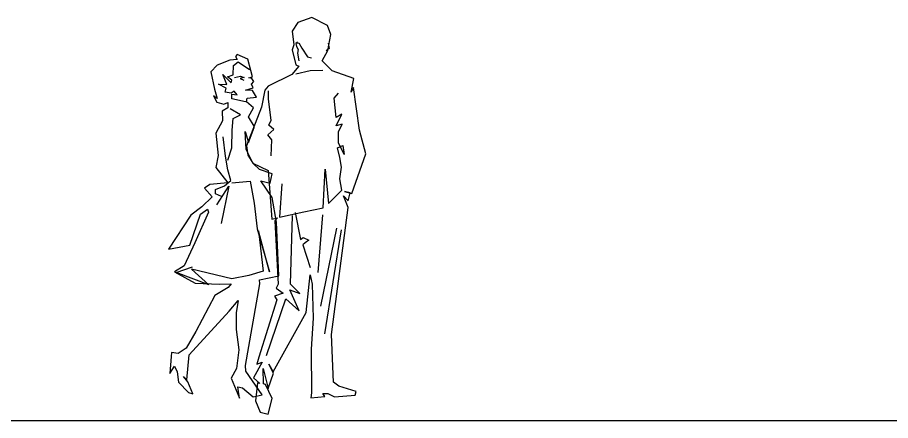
# Model space of a CAD drawing. Extents: x 115 to 1469, y 94 to 338.
# Drawn here: x 146.899 to 150.079, y 211.709 to 213.177 of the extents above; entities that cross this region are included whole.
import ezdxf

# ---------------------------------------------------------------- set-up
doc = ezdxf.new("R2010")
doc.units = 0
doc.layers.get('0').update_dxf_attribs({"linetype": 'CONTINUOUS'})
doc.layers.add('1', color=7, linetype='CONTINUOUS')

# ---------------------------------------------------------------- blocks, each defined once
blk = doc.blocks.new('BIFMAN13')
for points in [[(0.1998, 1.7923), (0.1339, 1.7685), (0.1069, 1.7277), (0.1147, 1.6632), (0.107, 1.6394), (0.1252, 1.5699), (0.1387, 1.5637), (0.1053, 1.5247), (-0.005, 1.4689), (-0.0205, 1.4514), (-0.0365, 1.371), (-0.1075, 1.1888), (-0.1017, 1.1448), (-0.0778, 1.1076), (-0.0055, 1.0733), (0.0114, 0.8445), (0.0384, 0.8508), (0.0259, 0.8361), (0.0422, 0.5385), (0.0327, 0.5199), (0.0647, 0.4976), (0.0249, 0.483), (0.036, 0.4661), (-0.049, 0.1956), (-0.0582, 0.1639), (-0.033, 0.1728), (-0.0738, 0.0988), (-0.0442, 0.0717), (-0.0559, 0.0762), (-0.0644, -0.0086), (-0.0432, -0.0629), (-0.0047, -0.0717), (0.0127, 0.0023), (-0.0174, 0.0681), (-0.027, 0.0706), (-0.0297, 0.1433), (-0.0048, 0.0492), (0.0195, 0.1205), (-0.0023, 0.1636), (0.0175, 0.1279), (0.1731, 0.4056), (0.1921, 0.5832), (0.2005, 0.5388), (0.2062, 0.3791), (0.1967, 0.2342), (0.1986, 0.0288), (0.1944, 0.0049), (0.2608, 0.012), (0.2516, 0.026), (0.2753, 0.026), (0.3059, 0.0094), (0.4027, 0.0176), (0.4079, 0.0341), (0.3271, 0.06), (0.3014, 0.0793), (0.2927, 0.3028), (0.3702, 0.899), (0.3484, 0.9546), (0.3698, 0.9307), (0.3804, 0.9678), (0.3537, 0.974), (0.3871, 0.9647), (0.454, 1.1516), (0.4239, 1.2621), (0.3956, 1.4625), (0.3848, 1.4417), (0.3968, 1.5053), (0.2958, 1.5408), (0.2485, 1.5878), (0.2742, 1.6373), (0.2887, 1.7117), (0.2733, 1.755)], [(-0.071, 1.2814), (-0.0973, 1.326), (-0.074, 1.3682), (-0.1065, 1.396), (-0.1038, 1.4132), (-0.0595, 1.418), (-0.0788, 1.4496), (-0.1116, 1.4514), (-0.0762, 1.4613), (-0.084, 1.4788), (-0.0721, 1.4916), (-0.0814, 1.505), (-0.0957, 1.5082), (-0.0795, 1.5126), (-0.0864, 1.5432), (-0.1009, 1.596), (-0.1514, 1.6189), (-0.1584, 1.6082), (-0.1505, 1.5949), (-0.1858, 1.5914), (-0.2446, 1.5678), (-0.274, 1.5366), (-0.258, 1.4556), (-0.2448, 1.412), (-0.263, 1.4244), (-0.2472, 1.3948), (-0.214, 1.3843), (-0.1955, 1.3921), (-0.1956, 1.3674), (-0.2209, 1.3522), (-0.2197, 1.3058), (-0.2507, 1.2484), (-0.2405, 1.1439), (-0.252, 1.0876), (-0.1946, 1.015), (-0.2796, 1.0068), (-0.3044, 0.9896), (-0.268, 0.9499), (-0.3174, 0.9017), (-0.368, 0.8628), (-0.4732, 0.7042), (-0.3742, 0.7216), (-0.3231, 0.8679), (-0.2911, 0.891), (-0.2854, 0.8778), (-0.3496, 0.734), (-0.4003, 0.6248), (-0.4452, 0.597), (-0.3485, 0.5437), (-0.2348, 0.5386), (-0.1788, 0.5412), (-0.194, 0.5227), (-0.2565, 0.4851), (-0.3459, 0.3172), (-0.3904, 0.2388), (-0.4285, 0.2136), (-0.46, 0.2174), (-0.4605, 0.1995), (-0.4669, 0.1201), (-0.4458, 0.1534), (-0.4322, 0.128), (-0.4265, 0.0783), (-0.3802, 0.0306), (-0.3593, 0.0246), (-0.3823, 0.0806), (-0.4031, 0.1051), (-0.3872, 0.089), (-0.3762, 0.2067), (-0.1894, 0.4123), (-0.1464, 0.4622), (-0.1551, 0.4049), (-0.1564, 0.3256), (-0.1434, 0.2299), (-0.1541, 0.1426), (-0.1794, 0.097), (-0.1401, 0.0037), (-0.1476, 0.0561), (-0.1254, 0.0513), (-0.0757, 0.0102), (-0.0332, 0.019), (-0.111, 0.1302), (-0.1115, 0.1565), (-0.0442, 0.5403), (-0.0455, 0.5589), (0.0439, 0.5778), (0.0337, 0.8301), (0.013, 0.9468), (-0.0402, 1.0244), (0.0037, 1.0129), (0.0132, 1.0574), (-0.0463, 1.0777), (-0.0753, 1.1063), (-0.1093, 1.1712), (-0.113, 1.2564), (-0.0974, 1.2051), (-0.0705, 1.276)]]:
    blk.add_lwpolyline(points, close=True)
for points in [[(0.1323, 1.6758), (0.1238, 1.6706), (0.1269, 1.6558), (0.1355, 1.6412), (0.1321, 1.6247), (0.1394, 1.588)], [(0.1264, 1.6718), (0.1389, 1.6737), (0.1523, 1.6484), (0.1787, 1.607), (0.1987, 1.6023)], [(0.2764, 1.6711), (0.2812, 1.6467), (0.2677, 1.6362)], [(-0.1126, 1.3955), (-0.1758, 1.4101), (-0.1765, 1.4318), (-0.151, 1.4282), (-0.1659, 1.4453), (-0.1786, 1.4373), (-0.2073, 1.4407), (-0.2022, 1.4601), (-0.2395, 1.4784), (-0.2002, 1.4766), (-0.2177, 1.5235), (-0.1785, 1.485), (-0.1762, 1.498), (-0.1962, 1.5139), (-0.1691, 1.5234), (-0.1685, 1.5669), (-0.146, 1.5835), (-0.0939, 1.5475)], [(0.1252, 1.527), (0.1912, 1.543), (0.2508, 1.5446)], [(-0.164, 1.5102), (-0.1361, 1.5161), (-0.1189, 1.5108), (-0.1364, 1.5052), (-0.1203, 1.4977)], [(0.0086, 1.142), (0.0123, 1.2171), (-0.0072, 1.2409), (0.0219, 1.2657), (-0.0018, 1.2865), (0.0085, 1.3089), (-0.0044, 1.4088), (-0.0033, 1.4474)], [(0.0589, 1.0098), (0.0484, 0.8533), (0.1624, 0.8793), (0.2534, 0.8978), (0.262, 1.0789), (0.2783, 0.9179), (0.3414, 0.9804), (0.3317, 1.0338), (0.339, 1.0883), (0.332, 1.1342), (0.3199, 1.18), (0.3457, 1.1904), (0.3516, 1.148), (0.3247, 1.2028), (0.3242, 1.2547), (0.3418, 1.2906), (0.3147, 1.2824), (0.3403, 1.3383), (0.3136, 1.3218), (0.3053, 1.4132), (0.3245, 1.437)], [(-0.1942, 1.1211), (-0.1768, 1.1801), (-0.1751, 1.2629), (-0.1694, 1.3181), (-0.1357, 1.3344), (-0.1835, 1.3636)], [(-0.2245, 0.9509), (-0.2526, 0.9632), (-0.2527, 0.9846), (-0.211, 1.0007), (-0.1805, 1.0267), (-0.1948, 1.0764), (-0.2054, 1.141), (-0.2176, 1.2312)], [(-0.1757, 1.0151), (-0.0907, 1.0236), (-0.0715, 0.9204), (-0.057, 0.7987), (0.0003, 0.5976), (-0.0502, 0.7902), (-0.0294, 0.5997), (-0.0955, 0.5795), (-0.1769, 0.5638), (-0.3662, 0.6101), (-0.2838, 0.5365), (-0.4376, 0.5942), (-0.3604, 0.6208)], [(-0.2463, 0.9117), (-0.1895, 0.9994), (-0.2255, 0.824)], [(-0.0136, 0.2033), (0.0783, 0.4697), (0.1404, 0.4139), (0.0961, 0.512), (0.1433, 0.4954), (0.0988, 0.5395), (0.1088, 0.8625)], [(0.1217, 0.8762), (0.1469, 0.7489), (0.159, 0.7591), (0.1855, 0.7459), (0.1685, 0.7332), (0.1567, 0.7237), (0.1921, 0.6178)], [(0.2496, 0.865), (0.2276, 0.5947)], [(0.3163, 0.803), (0.2398, 0.436)], [(0.3381, 0.794), (0.2589, 0.3063)]]:
    blk.add_lwpolyline(points)

msp = doc.modelspace()

# ---------------------------------------------------------------- linework, layer by layer
at = {"layer": '1', "color": 6}
msp.add_line((116.2712, 211.7088), (202.5142, 211.7088), dxfattribs=at)

# ---------------------------------------------------------------- block references
at = {"layer": '1', "color": 21, "xscale": 0.7754455245327847, "yscale": 0.7754455245327776, "zscale": 0.7754455245327795}
msp.add_blockref('BIFMAN13', (147.8162, 211.7876), dxfattribs=at)

doc.saveas('drawing.dxf')
